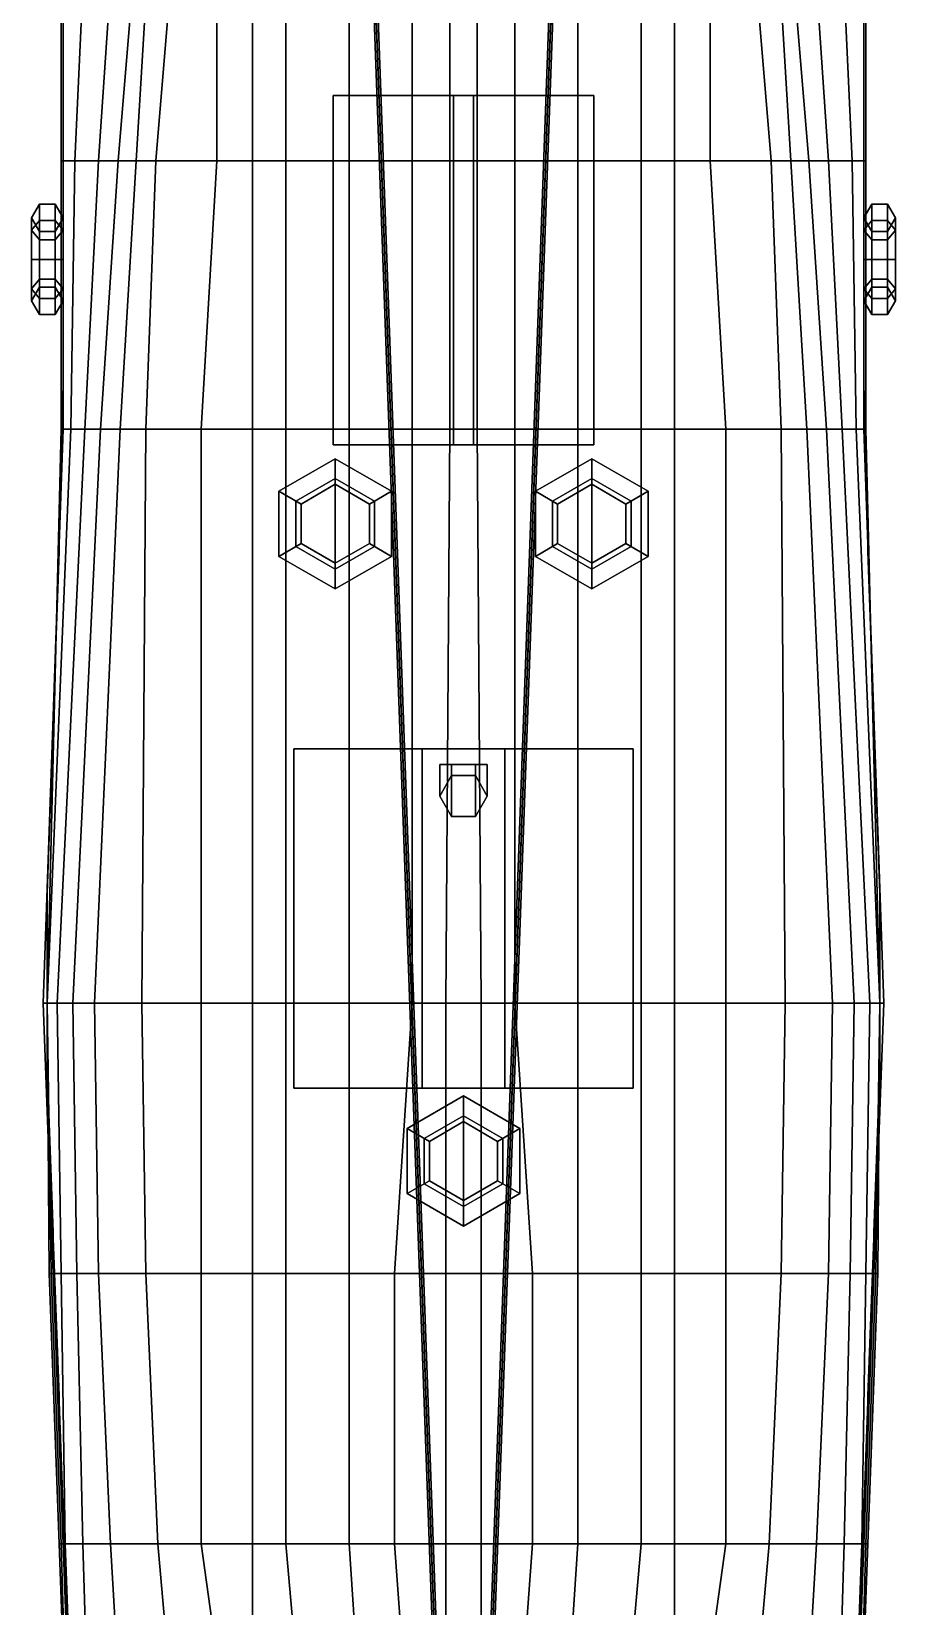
# Model space of a CAD drawing. Header units: millimetres. Extents: x -2.2 to 3, y -14 to 32.7.
# Drawn here: x -2.19 to 2.19, y -6.04 to 1.94 of the extents above; entities that cross this region are included whole.
import ezdxf

# ---------------------------------------------------------------- set-up
doc = ezdxf.new("R2010")
doc.units = ezdxf.units.MM
for name, color, linetype in [('railings', 6, 'Continuous'), ('ring', 1, 'Continuous'), ('superstructure', 3, 'Continuous')]:
    doc.layers.add(name, color=color, linetype=linetype)

msp = doc.modelspace()

# ---------------------------------------------------------------- linework, layer by layer
for points in [[(2.03, 5.35, 1.62), (-2.03, 5.35, 1.62), (-2.03, -0.07, 1.62), (2.03, -0.07, 1.62)], [(-2.03, 2.61, 1.62), (-2.04, 2.61, 0.88), (-2.04, 1.29, 1), (-2.03, 1.29, 1.62)], [(-2.04, 2.61, 0.88), (-1.91, 2.61, 0.59), (-1.97, 1.29, 0.59), (-2.04, 1.29, 1)], [(-1.91, 2.61, 0.59), (-1.76, 2.61, 0.18), (-1.85, 1.29, 0.18), (-1.97, 1.29, 0.59)], [(-1.76, 2.61, 0.18), (-1.64, 2.61, -0.08), (-1.75, 1.29, -0.08), (-1.85, 1.29, 0.18)], [(-1.64, 2.61, -0.08), (-1.58, 2.61, -0.19), (-1.66, 1.29, -0.23), (-1.75, 1.29, -0.08)], [(-1.58, 2.61, -0.19), (-1.45, 2.61, -0.34), (-1.56, 1.29, -0.34), (-1.66, 1.29, -0.23)], [(-1.45, 2.61, -0.34), (-1.25, 2.61, -0.48), (-1.25, 1.29, -0.52), (-1.56, 1.29, -0.34)], [(-1.25, 2.61, -0.48), (-0.9, 2.61, -0.62), (-0.9, 1.29, -0.65), (-1.25, 1.29, -0.52)], [(-0.9, 2.61, -0.62), (-0.58, 2.61, -0.72), (-0.58, 1.29, -0.74), (-0.9, 1.29, -0.65)], [(-0.58, 2.61, -0.72), (-0.26, 2.61, -0.81), (-0.26, 1.29, -0.81), (-0.58, 1.29, -0.74)], [(-0.26, 2.61, -0.81), (-0.07, 2.61, -0.87), (-0.07, 1.29, -0.87), (-0.26, 1.29, -0.81)], [(-0.07, 2.61, -0.87), (0.07, 2.61, -0.87), (0.07, 1.29, -0.87), (-0.07, 1.29, -0.87)], [(0.26, 1.29, -0.81), (0.07, 1.29, -0.87), (0.07, 2.61, -0.87), (0.26, 2.61, -0.81)], [(0.58, 1.29, -0.74), (0.26, 1.29, -0.81), (0.26, 2.61, -0.81), (0.58, 2.61, -0.72)], [(0.9, 1.29, -0.65), (0.58, 1.29, -0.74), (0.58, 2.61, -0.72), (0.9, 2.61, -0.62)], [(1.25, 1.29, -0.52), (0.9, 1.29, -0.65), (0.9, 2.61, -0.62), (1.25, 2.61, -0.48)], [(1.56, 1.29, -0.34), (1.25, 1.29, -0.52), (1.25, 2.61, -0.48), (1.45, 2.61, -0.34)], [(1.66, 1.29, -0.23), (1.56, 1.29, -0.34), (1.45, 2.61, -0.34), (1.58, 2.61, -0.19)], [(1.75, 1.29, -0.08), (1.66, 1.29, -0.23), (1.58, 2.61, -0.19), (1.64, 2.61, -0.08)], [(1.85, 1.29, 0.18), (1.75, 1.29, -0.08), (1.64, 2.61, -0.08), (1.76, 2.61, 0.18)], [(1.97, 1.29, 0.59), (1.85, 1.29, 0.18), (1.76, 2.61, 0.18), (1.91, 2.61, 0.59)], [(2.04, 1.29, 1), (1.97, 1.29, 0.59), (1.91, 2.61, 0.59), (2.04, 2.61, 0.88)], [(2.03, 1.29, 1.62), (2.04, 1.29, 1), (2.04, 2.61, 0.88), (2.03, 2.61, 1.62)], [(0, -10.23, 3.55), (-0.01, -10.24, 3.56), (-0.46, 2.2, 5.81), (-0.45, 2.21, 5.8)], [(-0.01, -10.24, 3.56), (0, -10.25, 3.57), (-0.45, 2.19, 5.82), (-0.46, 2.2, 5.81)], [(0.01, -10.24, 3.56), (0, -10.23, 3.55), (-0.45, 2.21, 5.8), (-0.44, 2.2, 5.81)], [(0, -10.25, 3.57), (0.01, -10.24, 3.56), (-0.44, 2.2, 5.81), (-0.45, 2.19, 5.82)], [(0, -10.23, 3.55), (-0.01, -10.24, 3.56), (0.44, 2.2, 5.81), (0.45, 2.21, 5.8)], [(-0.01, -10.24, 3.56), (0, -10.25, 3.57), (0.45, 2.19, 5.82), (0.44, 2.2, 5.81)], [(0.01, -10.24, 3.56), (0, -10.23, 3.55), (0.45, 2.21, 5.8), (0.46, 2.2, 5.81)], [(0, -10.25, 3.57), (0.01, -10.24, 3.56), (0.46, 2.2, 5.81), (0.45, 2.19, 5.82)], [(-2.03, 1.29, 1.62), (-2.04, 1.29, 1), (-2.04, -0.07, 1), (-2.03, -0.07, 1.62)], [(-2.04, 1.29, 1), (-1.97, 1.29, 0.59), (-1.99, -0.07, 0.59), (-2.04, -0.07, 1)], [(-1.97, 1.29, 0.59), (-1.85, 1.29, 0.18), (-1.92, -0.07, 0.18), (-1.99, -0.07, 0.59)], [(-1.85, 1.29, 0.18), (-1.75, 1.29, -0.08), (-1.84, -0.07, -0.08), (-1.92, -0.07, 0.18)], [(-1.75, 1.29, -0.08), (-1.66, 1.29, -0.23), (-1.74, -0.07, -0.23), (-1.84, -0.07, -0.08)], [(-1.66, 1.29, -0.23), (-1.56, 1.29, -0.34), (-1.61, -0.07, -0.36), (-1.74, -0.07, -0.23)], [(-1.56, 1.29, -0.34), (-1.25, 1.29, -0.52), (-1.33, -0.07, -0.52), (-1.61, -0.07, -0.36)], [(-1.25, 1.29, -0.52), (-0.9, 1.29, -0.65), (-0.9, -0.07, -0.65), (-1.33, -0.07, -0.52)], [(-0.9, 1.29, -0.65), (-0.58, 1.29, -0.74), (-0.58, -0.07, -0.74), (-0.9, -0.07, -0.65)], [(-0.58, 1.29, -0.74), (-0.26, 1.29, -0.81), (-0.26, -0.07, -0.81), (-0.58, -0.07, -0.74)], [(-0.26, 1.29, -0.81), (-0.07, 1.29, -0.87), (-0.07, -0.07, -0.87), (-0.26, -0.07, -0.81)], [(-0.07, 1.29, -0.87), (0.07, 1.29, -0.87), (0.07, -0.07, -0.87), (-0.07, -0.07, -0.87)], [(0.26, -0.07, -0.81), (0.07, -0.07, -0.87), (0.07, 1.29, -0.87), (0.26, 1.29, -0.81)], [(0.58, -0.07, -0.74), (0.26, -0.07, -0.81), (0.26, 1.29, -0.81), (0.58, 1.29, -0.74)], [(0.9, -0.07, -0.65), (0.58, -0.07, -0.74), (0.58, 1.29, -0.74), (0.9, 1.29, -0.65)], [(1.33, -0.07, -0.52), (0.9, -0.07, -0.65), (0.9, 1.29, -0.65), (1.25, 1.29, -0.52)], [(1.61, -0.07, -0.36), (1.33, -0.07, -0.52), (1.25, 1.29, -0.52), (1.56, 1.29, -0.34)], [(1.74, -0.07, -0.23), (1.61, -0.07, -0.36), (1.56, 1.29, -0.34), (1.66, 1.29, -0.23)], [(1.84, -0.07, -0.08), (1.74, -0.07, -0.23), (1.66, 1.29, -0.23), (1.75, 1.29, -0.08)], [(1.92, -0.07, 0.18), (1.84, -0.07, -0.08), (1.75, 1.29, -0.08), (1.85, 1.29, 0.18)], [(1.99, -0.07, 0.59), (1.92, -0.07, 0.18), (1.85, 1.29, 0.18), (1.97, 1.29, 0.59)], [(2.04, -0.07, 1), (1.99, -0.07, 0.59), (1.97, 1.29, 0.59), (2.04, 1.29, 1)], [(2.03, -0.07, 1.62), (2.04, -0.07, 1), (2.04, 1.29, 1), (2.03, 1.29, 1.62)], [(-2.03, -0.07, 1.62), (-2.04, -0.07, 1), (-2.11, -2.98, 1), (-2.13, -2.98, 1.62)], [(2.03, -0.07, 1.62), (-2.03, -0.07, 1.62), (-2.13, -2.98, 1.62), (2.13, -2.98, 1.62)], [(-1.99, -0.07, 0.59), (-1.92, -0.07, 0.18), (-2.06, -2.98, 0.18), (-2.11, -2.98, 0.59)], [(-2.04, -0.07, 1), (-1.99, -0.07, 0.59), (-2.11, -2.98, 0.59), (-2.11, -2.98, 1)], [(-1.92, -0.07, 0.18), (-1.84, -0.07, -0.08), (-1.98, -2.98, -0.08), (-2.06, -2.98, 0.18)], [(-1.84, -0.07, -0.08), (-1.74, -0.07, -0.23), (-1.87, -2.98, -0.23), (-1.98, -2.98, -0.08)], [(-1.74, -0.07, -0.23), (-1.61, -0.07, -0.36), (-1.63, -2.98, -0.41), (-1.87, -2.98, -0.23)], [(-1.61, -0.07, -0.36), (-1.33, -0.07, -0.52), (-1.33, -2.98, -0.52), (-1.63, -2.98, -0.41)], [(-1.33, -0.07, -0.52), (-0.9, -0.07, -0.65), (-0.9, -2.98, -0.62), (-1.33, -2.98, -0.52)], [(-0.9, -0.07, -0.65), (-0.58, -0.07, -0.74), (-0.58, -2.98, -0.69), (-0.9, -2.98, -0.62)], [(-0.58, -0.07, -0.74), (-0.26, -0.07, -0.81), (-0.26, -2.98, -0.77), (-0.58, -2.98, -0.69)], [(-0.26, -0.07, -0.81), (-0.07, -0.07, -0.87), (-0.09, -2.98, -0.87), (-0.26, -2.98, -0.77)], [(-0.07, -0.07, -0.87), (0.07, -0.07, -0.87), (0.09, -2.98, -0.87), (-0.09, -2.98, -0.87)], [(0.26, -2.98, -0.77), (0.09, -2.98, -0.87), (0.07, -0.07, -0.87), (0.26, -0.07, -0.81)], [(0.58, -2.98, -0.69), (0.26, -2.98, -0.77), (0.26, -0.07, -0.81), (0.58, -0.07, -0.74)], [(0.9, -2.98, -0.62), (0.58, -2.98, -0.69), (0.58, -0.07, -0.74), (0.9, -0.07, -0.65)], [(1.33, -2.98, -0.52), (0.9, -2.98, -0.62), (0.9, -0.07, -0.65), (1.33, -0.07, -0.52)], [(1.63, -2.98, -0.41), (1.33, -2.98, -0.52), (1.33, -0.07, -0.52), (1.61, -0.07, -0.36)], [(1.87, -2.98, -0.23), (1.63, -2.98, -0.41), (1.61, -0.07, -0.36), (1.74, -0.07, -0.23)], [(1.98, -2.98, -0.08), (1.87, -2.98, -0.23), (1.74, -0.07, -0.23), (1.84, -0.07, -0.08)], [(2.06, -2.98, 0.18), (1.98, -2.98, -0.08), (1.84, -0.07, -0.08), (1.92, -0.07, 0.18)], [(2.11, -2.98, 0.59), (2.06, -2.98, 0.18), (1.92, -0.07, 0.18), (1.99, -0.07, 0.59)], [(2.11, -2.98, 1), (2.11, -2.98, 0.59), (1.99, -0.07, 0.59), (2.04, -0.07, 1)], [(2.13, -2.98, 1.62), (2.11, -2.98, 1), (2.04, -0.07, 1), (2.03, -0.07, 1.62)], [(-2.13, -2.98, 1.62), (-2.11, -2.98, 1), (-2.1, -4.35, 1), (-2.08, -4.35, 1.6)], [(2.13, -2.98, 1.62), (-2.13, -2.98, 1.62), (-2.08, -4.35, 1.6), (2.08, -4.35, 1.6)], [(-2.11, -2.98, 0.59), (-2.06, -2.98, 0.18), (-2.04, -4.35, 0.18), (-2.09, -4.35, 0.59)], [(-2.11, -2.98, 1), (-2.11, -2.98, 0.59), (-2.09, -4.35, 0.59), (-2.1, -4.35, 1)], [(-2.06, -2.98, 0.18), (-1.98, -2.98, -0.08), (-1.96, -4.35, -0.08), (-2.04, -4.35, 0.18)], [(-1.98, -2.98, -0.08), (-1.87, -2.98, -0.23), (-1.85, -4.35, -0.23), (-1.96, -4.35, -0.08)], [(-1.87, -2.98, -0.23), (-1.63, -2.98, -0.41), (-1.61, -4.35, -0.41), (-1.85, -4.35, -0.23)], [(-1.63, -2.98, -0.41), (-1.33, -2.98, -0.52), (-1.33, -4.35, -0.5), (-1.61, -4.35, -0.41)], [(-1.33, -2.98, -0.52), (-0.9, -2.98, -0.62), (-0.9, -4.35, -0.58), (-1.33, -4.35, -0.5)], [(-0.9, -2.98, -0.62), (-0.58, -2.98, -0.69), (-0.58, -4.35, -0.65), (-0.9, -4.35, -0.58)], [(-0.58, -2.98, -0.69), (-0.26, -2.98, -0.77), (-0.35, -4.35, -0.7), (-0.58, -4.35, -0.65)], [(-0.26, -2.98, -0.77), (-0.09, -2.98, -0.87), (-0.09, -4.35, -0.8), (-0.35, -4.35, -0.7)], [(-0.09, -2.98, -0.87), (0.09, -2.98, -0.87), (0.09, -4.35, -0.8), (-0.09, -4.35, -0.8)], [(0.35, -4.35, -0.7), (0.09, -4.35, -0.8), (0.09, -2.98, -0.87), (0.26, -2.98, -0.77)], [(0.58, -4.35, -0.65), (0.35, -4.35, -0.7), (0.26, -2.98, -0.77), (0.58, -2.98, -0.69)], [(0.9, -4.35, -0.58), (0.58, -4.35, -0.65), (0.58, -2.98, -0.69), (0.9, -2.98, -0.62)], [(1.33, -4.35, -0.5), (0.9, -4.35, -0.58), (0.9, -2.98, -0.62), (1.33, -2.98, -0.52)], [(1.61, -4.35, -0.41), (1.33, -4.35, -0.5), (1.33, -2.98, -0.52), (1.63, -2.98, -0.41)], [(1.85, -4.35, -0.23), (1.61, -4.35, -0.41), (1.63, -2.98, -0.41), (1.87, -2.98, -0.23)], [(1.96, -4.35, -0.08), (1.85, -4.35, -0.23), (1.87, -2.98, -0.23), (1.98, -2.98, -0.08)], [(2.04, -4.35, 0.18), (1.96, -4.35, -0.08), (1.98, -2.98, -0.08), (2.06, -2.98, 0.18)], [(2.09, -4.35, 0.59), (2.04, -4.35, 0.18), (2.06, -2.98, 0.18), (2.11, -2.98, 0.59)], [(2.08, -4.35, 1.6), (2.1, -4.35, 1), (2.11, -2.98, 1), (2.13, -2.98, 1.62)], [(2.1, -4.35, 1), (2.09, -4.35, 0.59), (2.11, -2.98, 0.59), (2.11, -2.98, 1)], [(-2.1, -4.35, 1), (-2.09, -4.35, 0.59), (-2.04, -5.72, 0.59), (-2.05, -5.72, 1)], [(-2.08, -4.35, 1.6), (-2.1, -4.35, 1), (-2.05, -5.72, 1), (-2.03, -5.72, 1.59)], [(-2.09, -4.35, 0.59), (-2.04, -4.35, 0.18), (-2.02, -5.72, 0.18), (-2.04, -5.72, 0.59)], [(2.08, -4.35, 1.6), (-2.08, -4.35, 1.6), (-2.03, -5.72, 1.59), (2.03, -5.72, 1.59)], [(-2.04, -4.35, 0.18), (-1.96, -4.35, -0.08), (-1.93, -5.72, -0.08), (-2.02, -5.72, 0.18)], [(-1.96, -4.35, -0.08), (-1.85, -4.35, -0.23), (-1.79, -5.72, -0.23), (-1.93, -5.72, -0.08)], [(-1.85, -4.35, -0.23), (-1.61, -4.35, -0.41), (-1.55, -5.72, -0.38), (-1.79, -5.72, -0.23)], [(-1.61, -4.35, -0.41), (-1.33, -4.35, -0.5), (-1.33, -5.72, -0.45), (-1.55, -5.72, -0.38)], [(-1.33, -4.35, -0.5), (-0.9, -4.35, -0.58), (-0.9, -5.72, -0.53), (-1.33, -5.72, -0.45)], [(-0.9, -4.35, -0.58), (-0.58, -4.35, -0.65), (-0.58, -5.72, -0.58), (-0.9, -5.72, -0.53)], [(-0.58, -4.35, -0.65), (-0.35, -4.35, -0.7), (-0.35, -5.72, -0.64), (-0.58, -5.72, -0.58)], [(-0.35, -4.35, -0.7), (-0.09, -4.35, -0.8), (-0.09, -5.72, -0.74), (-0.35, -5.72, -0.64)], [(-0.09, -4.35, -0.8), (0.09, -4.35, -0.8), (0.09, -5.72, -0.74), (-0.09, -5.72, -0.74)], [(0.35, -5.72, -0.64), (0.09, -5.72, -0.74), (0.09, -4.35, -0.8), (0.35, -4.35, -0.7)], [(0.58, -5.72, -0.58), (0.35, -5.72, -0.64), (0.35, -4.35, -0.7), (0.58, -4.35, -0.65)], [(0.9, -5.72, -0.53), (0.58, -5.72, -0.58), (0.58, -4.35, -0.65), (0.9, -4.35, -0.58)], [(1.33, -5.72, -0.45), (0.9, -5.72, -0.53), (0.9, -4.35, -0.58), (1.33, -4.35, -0.5)], [(1.55, -5.72, -0.38), (1.33, -5.72, -0.45), (1.33, -4.35, -0.5), (1.61, -4.35, -0.41)], [(1.79, -5.72, -0.23), (1.55, -5.72, -0.38), (1.61, -4.35, -0.41), (1.85, -4.35, -0.23)], [(1.93, -5.72, -0.08), (1.79, -5.72, -0.23), (1.85, -4.35, -0.23), (1.96, -4.35, -0.08)], [(2.02, -5.72, 0.18), (1.93, -5.72, -0.08), (1.96, -4.35, -0.08), (2.04, -4.35, 0.18)], [(2.04, -5.72, 0.59), (2.02, -5.72, 0.18), (2.04, -4.35, 0.18), (2.09, -4.35, 0.59)], [(2.03, -5.72, 1.59), (2.05, -5.72, 1), (2.1, -4.35, 1), (2.08, -4.35, 1.6)], [(2.05, -5.72, 1), (2.04, -5.72, 0.59), (2.09, -4.35, 0.59), (2.1, -4.35, 1)], [(-2.03, -5.72, 1.59), (-2.05, -5.72, 1), (-2, -7.08, 1), (-1.98, -7.08, 1.59)], [(-2.05, -5.72, 1), (-2.04, -5.72, 0.59), (-2, -7.08, 0.59), (-2, -7.08, 1)], [(-2.04, -5.72, 0.59), (-2.02, -5.72, 0.18), (-1.97, -7.08, 0.18), (-2, -7.08, 0.59)], [(2.03, -5.72, 1.59), (-2.03, -5.72, 1.59), (-1.98, -7.08, 1.59), (1.98, -7.08, 1.59)], [(-2.02, -5.72, 0.18), (-1.93, -5.72, -0.08), (-1.89, -7.08, -0.03), (-1.97, -7.08, 0.18)], [(-1.93, -5.72, -0.08), (-1.79, -5.72, -0.23), (-1.71, -7.08, -0.23), (-1.89, -7.08, -0.03)], [(-1.79, -5.72, -0.23), (-1.55, -5.72, -0.38), (-1.43, -7.08, -0.36), (-1.71, -7.08, -0.23)], [(-1.55, -5.72, -0.38), (-1.33, -5.72, -0.45), (-1.14, -7.08, -0.43), (-1.43, -7.08, -0.36)], [(-1.33, -5.72, -0.45), (-0.9, -5.72, -0.53), (-0.78, -7.08, -0.48), (-1.14, -7.08, -0.43)], [(-0.9, -5.72, -0.53), (-0.58, -5.72, -0.58), (-0.49, -7.08, -0.55), (-0.78, -7.08, -0.48)], [(-0.58, -5.72, -0.58), (-0.35, -5.72, -0.64), (-0.25, -7.08, -0.61), (-0.49, -7.08, -0.55)], [(-0.35, -5.72, -0.64), (-0.09, -5.72, -0.74), (-0.09, -7.08, -0.66), (-0.25, -7.08, -0.61)], [(-0.09, -5.72, -0.74), (0.09, -5.72, -0.74), (0.09, -7.08, -0.66), (-0.09, -7.08, -0.66)], [(0.25, -7.08, -0.61), (0.09, -7.08, -0.66), (0.09, -5.72, -0.74), (0.35, -5.72, -0.64)], [(0.49, -7.08, -0.55), (0.25, -7.08, -0.61), (0.35, -5.72, -0.64), (0.58, -5.72, -0.58)], [(0.78, -7.08, -0.48), (0.49, -7.08, -0.55), (0.58, -5.72, -0.58), (0.9, -5.72, -0.53)], [(1.14, -7.08, -0.43), (0.78, -7.08, -0.48), (0.9, -5.72, -0.53), (1.33, -5.72, -0.45)], [(1.43, -7.08, -0.36), (1.14, -7.08, -0.43), (1.33, -5.72, -0.45), (1.55, -5.72, -0.38)], [(1.71, -7.08, -0.23), (1.43, -7.08, -0.36), (1.55, -5.72, -0.38), (1.79, -5.72, -0.23)], [(1.89, -7.08, -0.03), (1.71, -7.08, -0.23), (1.79, -5.72, -0.23), (1.93, -5.72, -0.08)], [(1.97, -7.08, 0.18), (1.89, -7.08, -0.03), (1.93, -5.72, -0.08), (2.02, -5.72, 0.18)], [(2, -7.08, 0.59), (1.97, -7.08, 0.18), (2.02, -5.72, 0.18), (2.04, -5.72, 0.59)], [(1.98, -7.08, 1.59), (2, -7.08, 1), (2.05, -5.72, 1), (2.03, -5.72, 1.59)], [(2, -7.08, 1), (2, -7.08, 0.59), (2.04, -5.72, 0.59), (2.05, -5.72, 1)]]:
    msp.add_3dface(points)
at = {"layer": 'railings'}
for points in [[(-2.03, 1.91, 2.41), (-2.03, 1.88, 2.41), (-2.03, 1.88, 1.62), (-2.03, 1.91, 1.62)], [(-2.03, 1.91, 1.62), (-2.03, 1.88, 1.62), (-2.03, 1.88, 2.41), (-2.03, 1.91, 2.41)], [(-2.03, 1.04, 2.41), (-2.03, 1.04, 2.38), (-2.03, 1.88, 2.38), (-2.03, 1.88, 2.41)], [(-2.03, 1.88, 2.41), (-2.03, 1.88, 2.38), (-2.03, 1.04, 2.38), (-2.03, 1.04, 2.41)], [(2.03, 1.91, 2.41), (2.03, 1.88, 2.41), (2.03, 1.88, 1.62), (2.03, 1.91, 1.62)], [(2.03, 1.91, 1.62), (2.03, 1.88, 1.62), (2.03, 1.88, 2.41), (2.03, 1.91, 2.41)], [(2.03, 1.04, 2.41), (2.03, 1.04, 2.38), (2.03, 1.88, 2.38), (2.03, 1.88, 2.41)], [(2.03, 1.88, 2.41), (2.03, 1.88, 2.38), (2.03, 1.04, 2.38), (2.03, 1.04, 2.41)], [(-2.03, 1.04, 1.62), (-2.03, 1.01, 1.62), (-2.03, 1.01, 2.41), (-2.03, 1.04, 2.41)], [(-2.03, 1.04, 2.41), (-2.03, 1.01, 2.41), (-2.03, 1.01, 1.62), (-2.03, 1.04, 1.62)], [(2.03, 1.04, 1.62), (2.03, 1.01, 1.62), (2.03, 1.01, 2.41), (2.03, 1.04, 2.41)], [(2.03, 1.04, 2.41), (2.03, 1.01, 2.41), (2.03, 1.01, 1.62), (2.03, 1.04, 1.62)], [(-2.03, 1.01, 2.41), (-2.03, 1.01, 2.38), (-2.03, 0.19, 2.36), (-2.03, 0.19, 2.39)], [(-2.03, 0.19, 2.39), (-2.03, 0.19, 2.36), (-2.03, 1.01, 2.38), (-2.03, 1.01, 2.41)], [(2.03, 1.01, 2.41), (2.03, 1.01, 2.38), (2.03, 0.19, 2.36), (2.03, 0.19, 2.39)], [(2.03, 0.19, 2.39), (2.03, 0.19, 2.36), (2.03, 1.01, 2.38), (2.03, 1.01, 2.41)], [(-2.05, -0.66, 2.37), (-2.05, -0.66, 2.34), (-2.03, 0.16, 2.36), (-2.03, 0.16, 2.39)], [(-2.03, 0.16, 2.39), (-2.03, 0.16, 2.36), (-2.05, -0.66, 2.34), (-2.05, -0.66, 2.37)], [(-2.03, 0.19, 2.39), (-2.03, 0.16, 2.39), (-2.03, 0.16, 1.62), (-2.03, 0.19, 1.62)], [(-2.03, 0.19, 1.62), (-2.03, 0.16, 1.62), (-2.03, 0.16, 2.39), (-2.03, 0.19, 2.39)], [(2.03, 0.19, 2.39), (2.03, 0.16, 2.39), (2.03, 0.16, 1.62), (2.03, 0.19, 1.62)], [(2.03, 0.19, 1.62), (2.03, 0.16, 1.62), (2.03, 0.16, 2.39), (2.03, 0.19, 2.39)], [(2.05, -0.66, 2.37), (2.05, -0.66, 2.34), (2.03, 0.16, 2.36), (2.03, 0.16, 2.39)], [(2.03, 0.16, 2.39), (2.03, 0.16, 2.36), (2.05, -0.66, 2.34), (2.05, -0.66, 2.37)], [(-2.05, -0.69, 2.37), (-2.05, -0.69, 2.34), (-2.08, -1.54, 2.34), (-2.08, -1.54, 2.37)], [(-2.08, -1.54, 2.37), (-2.08, -1.54, 2.34), (-2.05, -0.69, 2.34), (-2.05, -0.69, 2.37)], [(-2.05, -0.66, 1.62), (-2.05, -0.69, 1.62), (-2.05, -0.69, 2.37), (-2.05, -0.66, 2.37)], [(-2.05, -0.66, 2.37), (-2.05, -0.69, 2.37), (-2.05, -0.69, 1.62), (-2.05, -0.66, 1.62)], [(2.05, -0.66, 1.62), (2.05, -0.69, 1.62), (2.05, -0.69, 2.37), (2.05, -0.66, 2.37)], [(2.05, -0.66, 2.37), (2.05, -0.69, 2.37), (2.05, -0.69, 1.62), (2.05, -0.66, 1.62)], [(2.05, -0.69, 2.37), (2.05, -0.69, 2.34), (2.08, -1.54, 2.34), (2.08, -1.54, 2.37)], [(2.08, -1.54, 2.37), (2.08, -1.54, 2.34), (2.05, -0.69, 2.34), (2.05, -0.69, 2.37)], [(-2.11, -2.42, 2.36), (-2.11, -2.42, 2.33), (-2.08, -1.57, 2.34), (-2.08, -1.57, 2.37)], [(-2.08, -1.57, 2.37), (-2.08, -1.57, 2.34), (-2.11, -2.42, 2.33), (-2.11, -2.42, 2.36)], [(-2.08, -1.54, 2.37), (-2.08, -1.57, 2.37), (-2.08, -1.57, 1.62), (-2.08, -1.54, 1.62)], [(-2.08, -1.54, 1.62), (-2.08, -1.57, 1.62), (-2.08, -1.57, 2.37), (-2.08, -1.54, 2.37)], [(2.08, -1.54, 2.37), (2.08, -1.57, 2.37), (2.08, -1.57, 1.62), (2.08, -1.54, 1.62)], [(2.08, -1.54, 1.62), (2.08, -1.57, 1.62), (2.08, -1.57, 2.37), (2.08, -1.54, 2.37)], [(2.11, -2.42, 2.36), (2.11, -2.42, 2.33), (2.08, -1.57, 2.34), (2.08, -1.57, 2.37)], [(2.08, -1.57, 2.37), (2.08, -1.57, 2.34), (2.11, -2.42, 2.33), (2.11, -2.42, 2.36)], [(-2.11, -2.42, 1.62), (-2.11, -2.45, 1.62), (-2.11, -2.45, 2.36), (-2.11, -2.42, 2.36)], [(-2.11, -2.42, 2.36), (-2.11, -2.45, 2.36), (-2.11, -2.45, 1.62), (-2.11, -2.42, 1.62)], [(-2.11, -2.45, 2.36), (-2.11, -2.45, 2.33), (-2.11, -3.28, 2.33), (-2.11, -3.28, 2.36)], [(-2.11, -3.28, 2.36), (-2.11, -3.28, 2.33), (-2.11, -2.45, 2.33), (-2.11, -2.45, 2.36)], [(2.11, -2.42, 1.62), (2.11, -2.45, 1.62), (2.11, -2.45, 2.36), (2.11, -2.42, 2.36)], [(2.11, -2.42, 2.36), (2.11, -2.45, 2.36), (2.11, -2.45, 1.62), (2.11, -2.42, 1.62)], [(2.11, -2.45, 2.36), (2.11, -2.45, 2.33), (2.11, -3.28, 2.33), (2.11, -3.28, 2.36)], [(2.11, -3.28, 2.36), (2.11, -3.28, 2.33), (2.11, -2.45, 2.33), (2.11, -2.45, 2.36)], [(-2.11, -3.28, 2.36), (-2.11, -3.31, 2.36), (-2.11, -3.31, 1.61), (-2.11, -3.28, 1.61)], [(-2.11, -3.28, 1.61), (-2.11, -3.31, 1.61), (-2.11, -3.31, 2.36), (-2.11, -3.28, 2.36)], [(-2.08, -4.14, 2.34), (-2.08, -4.14, 2.31), (-2.11, -3.31, 2.33), (-2.11, -3.31, 2.36)], [(-2.11, -3.31, 2.36), (-2.11, -3.31, 2.33), (-2.08, -4.14, 2.31), (-2.08, -4.14, 2.34)], [(2.08, -4.14, 2.34), (2.08, -4.14, 2.31), (2.11, -3.31, 2.33), (2.11, -3.31, 2.36)], [(2.11, -3.31, 2.36), (2.11, -3.31, 2.33), (2.08, -4.14, 2.31), (2.08, -4.14, 2.34)], [(2.11, -3.28, 2.36), (2.11, -3.31, 2.36), (2.11, -3.31, 1.61), (2.11, -3.28, 1.61)], [(2.11, -3.28, 1.61), (2.11, -3.31, 1.61), (2.11, -3.31, 2.36), (2.11, -3.28, 2.36)], [(-2.08, -4.14, 1.6), (-2.08, -4.17, 1.6), (-2.08, -4.17, 2.34), (-2.08, -4.14, 2.34)], [(-2.08, -4.14, 2.34), (-2.08, -4.17, 2.34), (-2.08, -4.17, 1.6), (-2.08, -4.14, 1.6)], [(2.08, -4.14, 1.6), (2.08, -4.17, 1.6), (2.08, -4.17, 2.34), (2.08, -4.14, 2.34)], [(2.08, -4.14, 2.34), (2.08, -4.17, 2.34), (2.08, -4.17, 1.6), (2.08, -4.14, 1.6)], [(-2.08, -4.17, 2.34), (-2.08, -4.17, 2.31), (-2.05, -4.97, 2.31), (-2.05, -4.97, 2.34)], [(-2.05, -4.97, 2.34), (-2.05, -4.97, 2.31), (-2.08, -4.17, 2.31), (-2.08, -4.17, 2.34)], [(2.08, -4.17, 2.34), (2.08, -4.17, 2.31), (2.05, -4.97, 2.31), (2.05, -4.97, 2.34)], [(2.05, -4.97, 2.34), (2.05, -4.97, 2.31), (2.08, -4.17, 2.31), (2.08, -4.17, 2.34)], [(-2.05, -4.97, 2.34), (-2.05, -5, 2.34), (-2.05, -5, 1.59), (-2.05, -4.97, 1.59)], [(-2.05, -4.97, 1.59), (-2.05, -5, 1.59), (-2.05, -5, 2.34), (-2.05, -4.97, 2.34)], [(-2.02, -5.84, 2.34), (-2.02, -5.84, 2.31), (-2.05, -5, 2.31), (-2.05, -5, 2.34)], [(-2.05, -5, 2.34), (-2.05, -5, 2.31), (-2.02, -5.84, 2.31), (-2.02, -5.84, 2.34)], [(2.02, -5.84, 2.34), (2.02, -5.84, 2.31), (2.05, -5, 2.31), (2.05, -5, 2.34)], [(2.05, -5, 2.34), (2.05, -5, 2.31), (2.02, -5.84, 2.31), (2.02, -5.84, 2.34)], [(2.05, -4.97, 2.34), (2.05, -5, 2.34), (2.05, -5, 1.59), (2.05, -4.97, 1.59)], [(2.05, -4.97, 1.59), (2.05, -5, 1.59), (2.05, -5, 2.34), (2.05, -4.97, 2.34)], [(-2.02, -5.84, 1.59), (-2.02, -5.87, 1.59), (-2.02, -5.87, 2.34), (-2.02, -5.84, 2.34)], [(-2.02, -5.84, 2.34), (-2.02, -5.87, 2.34), (-2.02, -5.87, 1.59), (-2.02, -5.84, 1.59)], [(-2.02, -5.87, 2.34), (-2.02, -5.87, 2.31), (-1.98, -6.71, 2.29), (-1.98, -6.71, 2.32)], [(-1.98, -6.71, 2.32), (-1.98, -6.71, 2.29), (-2.02, -5.87, 2.31), (-2.02, -5.87, 2.34)], [(2.02, -5.87, 2.34), (2.02, -5.87, 2.31), (1.98, -6.71, 2.29), (1.98, -6.71, 2.32)], [(1.98, -6.71, 2.32), (1.98, -6.71, 2.29), (2.02, -5.87, 2.31), (2.02, -5.87, 2.34)], [(2.02, -5.84, 1.59), (2.02, -5.87, 1.59), (2.02, -5.87, 2.34), (2.02, -5.84, 2.34)], [(2.02, -5.84, 2.34), (2.02, -5.87, 2.34), (2.02, -5.87, 1.59), (2.02, -5.84, 1.59)]]:
    msp.add_3dface(points, dxfattribs=at)
at = {"layer": 'ring'}
for points in [[(-2.15, 0.9875, 1.8725), (-2.19, 0.9385, 1.9215), (-2.19, 1, 2.07), (-2.15, 1.0693, 2.07)], [(-2.15, 1.0693, 2.07), (-2.19, 1, 2.07), (-2.19, 0.9385, 2.2185), (-2.15, 0.9875, 2.2675)], [(-2.07, 0.9875, 1.8725), (-2.15, 0.9875, 1.8725), (-2.15, 1.0693, 2.07), (-2.07, 1.0693, 2.07)], [(-2.07, 1.0693, 2.07), (-2.15, 1.0693, 2.07), (-2.15, 0.9875, 2.2675), (-2.07, 0.9875, 2.2675)], [(-2.03, 0.9385, 1.9215), (-2.07, 0.9875, 1.8725), (-2.07, 1.0693, 2.07), (-2.03, 1, 2.07)], [(-2.03, 1, 2.07), (-2.07, 1.0693, 2.07), (-2.07, 0.9875, 2.2675), (-2.03, 0.9385, 2.2185)], [(2.07, 0.9875, 1.8725), (2.03, 0.9385, 1.9215), (2.03, 1, 2.07), (2.07, 1.0693, 2.07)], [(2.07, 1.0693, 2.07), (2.03, 1, 2.07), (2.03, 0.9385, 2.2185), (2.07, 0.9875, 2.2675)], [(2.15, 0.9875, 1.8725), (2.07, 0.9875, 1.8725), (2.07, 1.0693, 2.07), (2.15, 1.0693, 2.07)], [(2.15, 1.0693, 2.07), (2.07, 1.0693, 2.07), (2.07, 0.9875, 2.2675), (2.15, 0.9875, 2.2675)], [(2.19, 0.9385, 1.9215), (2.15, 0.9875, 1.8725), (2.15, 1.0693, 2.07), (2.19, 1, 2.07)], [(2.19, 1, 2.07), (2.15, 1.0693, 2.07), (2.15, 0.9875, 2.2675), (2.19, 0.9385, 2.2185)], [(-2.19, 0.9385, 1.9215), (-2.15, 0.8895, 1.9705), (-2.15, 0.9307, 2.07), (-2.19, 1, 2.07)], [(-2.19, 1, 2.07), (-2.15, 0.9307, 2.07), (-2.15, 0.8895, 2.1695), (-2.19, 0.9385, 2.2185)], [(-2.15, 0.79, 1.7907), (-2.19, 0.79, 1.86), (-2.19, 0.9385, 1.9215), (-2.15, 0.9875, 1.8725)], [(-2.15, 0.9875, 2.2675), (-2.19, 0.9385, 2.2185), (-2.19, 0.79, 2.28), (-2.15, 0.79, 2.3493)], [(-2.07, 0.79, 1.7907), (-2.15, 0.79, 1.7907), (-2.15, 0.9875, 1.8725), (-2.07, 0.9875, 1.8725)], [(-2.07, 0.9875, 2.2675), (-2.15, 0.9875, 2.2675), (-2.15, 0.79, 2.3493), (-2.07, 0.79, 2.3493)], [(-2.07, 0.8895, 1.9705), (-2.03, 0.9385, 1.9215), (-2.03, 1, 2.07), (-2.07, 0.9307, 2.07)], [(-2.07, 0.9307, 2.07), (-2.03, 1, 2.07), (-2.03, 0.9385, 2.2185), (-2.07, 0.8895, 2.1695)], [(-2.03, 0.79, 1.86), (-2.07, 0.79, 1.7907), (-2.07, 0.9875, 1.8725), (-2.03, 0.9385, 1.9215)], [(-2.03, 0.9385, 2.2185), (-2.07, 0.9875, 2.2675), (-2.07, 0.79, 2.3493), (-2.03, 0.79, 2.28)], [(2.03, 0.9385, 1.9215), (2.07, 0.8895, 1.9705), (2.07, 0.9307, 2.07), (2.03, 1, 2.07)], [(2.03, 1, 2.07), (2.07, 0.9307, 2.07), (2.07, 0.8895, 2.1695), (2.03, 0.9385, 2.2185)], [(2.07, 0.79, 1.7907), (2.03, 0.79, 1.86), (2.03, 0.9385, 1.9215), (2.07, 0.9875, 1.8725)], [(2.07, 0.9875, 2.2675), (2.03, 0.9385, 2.2185), (2.03, 0.79, 2.28), (2.07, 0.79, 2.3493)], [(2.15, 0.79, 1.7907), (2.07, 0.79, 1.7907), (2.07, 0.9875, 1.8725), (2.15, 0.9875, 1.8725)], [(2.15, 0.9875, 2.2675), (2.07, 0.9875, 2.2675), (2.07, 0.79, 2.3493), (2.15, 0.79, 2.3493)], [(2.15, 0.8895, 1.9705), (2.19, 0.9385, 1.9215), (2.19, 1, 2.07), (2.15, 0.9307, 2.07)], [(2.15, 0.9307, 2.07), (2.19, 1, 2.07), (2.19, 0.9385, 2.2185), (2.15, 0.8895, 2.1695)], [(2.19, 0.79, 1.86), (2.15, 0.79, 1.7907), (2.15, 0.9875, 1.8725), (2.19, 0.9385, 1.9215)], [(2.19, 0.9385, 2.2185), (2.15, 0.9875, 2.2675), (2.15, 0.79, 2.3493), (2.19, 0.79, 2.28)], [(-2.19, 0.79, 1.86), (-2.15, 0.79, 1.9293), (-2.15, 0.8895, 1.9705), (-2.19, 0.9385, 1.9215)], [(-2.19, 0.9385, 2.2185), (-2.15, 0.8895, 2.1695), (-2.15, 0.79, 2.2107), (-2.19, 0.79, 2.28)], [(-2.15, 0.8895, 1.9705), (-2.07, 0.8895, 1.9705), (-2.07, 0.9307, 2.07), (-2.15, 0.9307, 2.07)], [(-2.15, 0.9307, 2.07), (-2.07, 0.9307, 2.07), (-2.07, 0.8895, 2.1695), (-2.15, 0.8895, 2.1695)], [(-2.15, 0.79, 1.9293), (-2.07, 0.79, 1.9293), (-2.07, 0.8895, 1.9705), (-2.15, 0.8895, 1.9705)], [(-2.15, 0.8895, 2.1695), (-2.07, 0.8895, 2.1695), (-2.07, 0.79, 2.2107), (-2.15, 0.79, 2.2107)], [(-2.07, 0.79, 1.9293), (-2.03, 0.79, 1.86), (-2.03, 0.9385, 1.9215), (-2.07, 0.8895, 1.9705)], [(-2.07, 0.8895, 2.1695), (-2.03, 0.9385, 2.2185), (-2.03, 0.79, 2.28), (-2.07, 0.79, 2.2107)], [(2.03, 0.79, 1.86), (2.07, 0.79, 1.9293), (2.07, 0.8895, 1.9705), (2.03, 0.9385, 1.9215)], [(2.03, 0.9385, 2.2185), (2.07, 0.8895, 2.1695), (2.07, 0.79, 2.2107), (2.03, 0.79, 2.28)], [(2.07, 0.8895, 1.9705), (2.15, 0.8895, 1.9705), (2.15, 0.9307, 2.07), (2.07, 0.9307, 2.07)], [(2.07, 0.9307, 2.07), (2.15, 0.9307, 2.07), (2.15, 0.8895, 2.1695), (2.07, 0.8895, 2.1695)], [(2.07, 0.79, 1.9293), (2.15, 0.79, 1.9293), (2.15, 0.8895, 1.9705), (2.07, 0.8895, 1.9705)], [(2.07, 0.8895, 2.1695), (2.15, 0.8895, 2.1695), (2.15, 0.79, 2.2107), (2.07, 0.79, 2.2107)], [(2.15, 0.79, 1.9293), (2.19, 0.79, 1.86), (2.19, 0.9385, 1.9215), (2.15, 0.8895, 1.9705)], [(2.15, 0.8895, 2.1695), (2.19, 0.9385, 2.2185), (2.19, 0.79, 2.28), (2.15, 0.79, 2.2107)], [(-2.19, 0.6415, 1.9215), (-2.15, 0.6905, 1.9705), (-2.15, 0.79, 1.9293), (-2.19, 0.79, 1.86)], [(-2.15, 0.5925, 1.8725), (-2.19, 0.6415, 1.9215), (-2.19, 0.79, 1.86), (-2.15, 0.79, 1.7907)], [(-2.19, 0.79, 2.28), (-2.15, 0.79, 2.2107), (-2.15, 0.6905, 2.1695), (-2.19, 0.6415, 2.2185)], [(-2.15, 0.79, 2.3493), (-2.19, 0.79, 2.28), (-2.19, 0.6415, 2.2185), (-2.15, 0.5925, 2.2675)], [(-2.15, 0.6905, 1.9705), (-2.07, 0.6905, 1.9705), (-2.07, 0.79, 1.9293), (-2.15, 0.79, 1.9293)], [(-2.07, 0.5925, 1.8725), (-2.15, 0.5925, 1.8725), (-2.15, 0.79, 1.7907), (-2.07, 0.79, 1.7907)], [(-2.15, 0.79, 2.2107), (-2.07, 0.79, 2.2107), (-2.07, 0.6905, 2.1695), (-2.15, 0.6905, 2.1695)], [(-2.07, 0.79, 2.3493), (-2.15, 0.79, 2.3493), (-2.15, 0.5925, 2.2675), (-2.07, 0.5925, 2.2675)], [(-2.07, 0.6905, 1.9705), (-2.03, 0.6415, 1.9215), (-2.03, 0.79, 1.86), (-2.07, 0.79, 1.9293)], [(-2.03, 0.6415, 1.9215), (-2.07, 0.5925, 1.8725), (-2.07, 0.79, 1.7907), (-2.03, 0.79, 1.86)], [(-2.07, 0.79, 2.2107), (-2.03, 0.79, 2.28), (-2.03, 0.6415, 2.2185), (-2.07, 0.6905, 2.1695)], [(-2.03, 0.79, 2.28), (-2.07, 0.79, 2.3493), (-2.07, 0.5925, 2.2675), (-2.03, 0.6415, 2.2185)], [(2.03, 0.6415, 1.9215), (2.07, 0.6905, 1.9705), (2.07, 0.79, 1.9293), (2.03, 0.79, 1.86)], [(2.07, 0.5925, 1.8725), (2.03, 0.6415, 1.9215), (2.03, 0.79, 1.86), (2.07, 0.79, 1.7907)], [(2.03, 0.79, 2.28), (2.07, 0.79, 2.2107), (2.07, 0.6905, 2.1695), (2.03, 0.6415, 2.2185)], [(2.07, 0.79, 2.3493), (2.03, 0.79, 2.28), (2.03, 0.6415, 2.2185), (2.07, 0.5925, 2.2675)], [(2.07, 0.6905, 1.9705), (2.15, 0.6905, 1.9705), (2.15, 0.79, 1.9293), (2.07, 0.79, 1.9293)], [(2.15, 0.5925, 1.8725), (2.07, 0.5925, 1.8725), (2.07, 0.79, 1.7907), (2.15, 0.79, 1.7907)], [(2.07, 0.79, 2.2107), (2.15, 0.79, 2.2107), (2.15, 0.6905, 2.1695), (2.07, 0.6905, 2.1695)], [(2.15, 0.79, 2.3493), (2.07, 0.79, 2.3493), (2.07, 0.5925, 2.2675), (2.15, 0.5925, 2.2675)], [(2.15, 0.6905, 1.9705), (2.19, 0.6415, 1.9215), (2.19, 0.79, 1.86), (2.15, 0.79, 1.9293)], [(2.19, 0.6415, 1.9215), (2.15, 0.5925, 1.8725), (2.15, 0.79, 1.7907), (2.19, 0.79, 1.86)], [(2.15, 0.79, 2.2107), (2.19, 0.79, 2.28), (2.19, 0.6415, 2.2185), (2.15, 0.6905, 2.1695)], [(2.19, 0.79, 2.28), (2.15, 0.79, 2.3493), (2.15, 0.5925, 2.2675), (2.19, 0.6415, 2.2185)], [(-2.19, 0.58, 2.07), (-2.15, 0.6493, 2.07), (-2.15, 0.6905, 1.9705), (-2.19, 0.6415, 1.9215)], [(-2.19, 0.6415, 2.2185), (-2.15, 0.6905, 2.1695), (-2.15, 0.6493, 2.07), (-2.19, 0.58, 2.07)], [(-2.15, 0.5107, 2.07), (-2.19, 0.58, 2.07), (-2.19, 0.6415, 1.9215), (-2.15, 0.5925, 1.8725)], [(-2.15, 0.5925, 2.2675), (-2.19, 0.6415, 2.2185), (-2.19, 0.58, 2.07), (-2.15, 0.5107, 2.07)], [(-2.15, 0.6493, 2.07), (-2.07, 0.6493, 2.07), (-2.07, 0.6905, 1.9705), (-2.15, 0.6905, 1.9705)], [(-2.15, 0.6905, 2.1695), (-2.07, 0.6905, 2.1695), (-2.07, 0.6493, 2.07), (-2.15, 0.6493, 2.07)], [(-2.07, 0.6493, 2.07), (-2.03, 0.58, 2.07), (-2.03, 0.6415, 1.9215), (-2.07, 0.6905, 1.9705)], [(-2.07, 0.6905, 2.1695), (-2.03, 0.6415, 2.2185), (-2.03, 0.58, 2.07), (-2.07, 0.6493, 2.07)], [(-2.03, 0.58, 2.07), (-2.07, 0.5107, 2.07), (-2.07, 0.5925, 1.8725), (-2.03, 0.6415, 1.9215)], [(-2.03, 0.6415, 2.2185), (-2.07, 0.5925, 2.2675), (-2.07, 0.5107, 2.07), (-2.03, 0.58, 2.07)], [(2.03, 0.58, 2.07), (2.07, 0.6493, 2.07), (2.07, 0.6905, 1.9705), (2.03, 0.6415, 1.9215)], [(2.03, 0.6415, 2.2185), (2.07, 0.6905, 2.1695), (2.07, 0.6493, 2.07), (2.03, 0.58, 2.07)], [(2.07, 0.5107, 2.07), (2.03, 0.58, 2.07), (2.03, 0.6415, 1.9215), (2.07, 0.5925, 1.8725)], [(2.07, 0.5925, 2.2675), (2.03, 0.6415, 2.2185), (2.03, 0.58, 2.07), (2.07, 0.5107, 2.07)], [(2.07, 0.6493, 2.07), (2.15, 0.6493, 2.07), (2.15, 0.6905, 1.9705), (2.07, 0.6905, 1.9705)], [(2.07, 0.6905, 2.1695), (2.15, 0.6905, 2.1695), (2.15, 0.6493, 2.07), (2.07, 0.6493, 2.07)], [(2.15, 0.6493, 2.07), (2.19, 0.58, 2.07), (2.19, 0.6415, 1.9215), (2.15, 0.6905, 1.9705)], [(2.15, 0.6905, 2.1695), (2.19, 0.6415, 2.2185), (2.19, 0.58, 2.07), (2.15, 0.6493, 2.07)], [(2.19, 0.58, 2.07), (2.15, 0.5107, 2.07), (2.15, 0.5925, 1.8725), (2.19, 0.6415, 1.9215)], [(2.19, 0.6415, 2.2185), (2.15, 0.5925, 2.2675), (2.15, 0.5107, 2.07), (2.19, 0.58, 2.07)], [(-2.07, 0.5107, 2.07), (-2.15, 0.5107, 2.07), (-2.15, 0.5925, 1.8725), (-2.07, 0.5925, 1.8725)], [(-2.07, 0.5925, 2.2675), (-2.15, 0.5925, 2.2675), (-2.15, 0.5107, 2.07), (-2.07, 0.5107, 2.07)], [(2.15, 0.5107, 2.07), (2.07, 0.5107, 2.07), (2.07, 0.5925, 1.8725), (2.15, 0.5925, 1.8725)], [(2.15, 0.5925, 2.2675), (2.07, 0.5925, 2.2675), (2.07, 0.5107, 2.07), (2.15, 0.5107, 2.07)]]:
    msp.add_3dface(points, dxfattribs=at)
at = {"layer": 'superstructure'}
for points in [[(-1.07, 2.05, 1.62), (-1.07, -5.72, 1.59), (-1.07, -5.72, 1.94), (-1.07, 2.05, 2.02)], [(-1.07, 2.05, 2.02), (-1.07, -5.72, 1.94), (1.07, -5.72, 1.94), (1.07, 2.05, 2.02)], [(1.07, -5.72, 1.94), (1.07, -5.72, 1.59), (1.07, 2.05, 1.62), (1.07, 2.05, 2.02)], [(-0.66, 1.62, 2.05), (-0.66, -0.15, 2.05), (-0.05, -0.15, 2.22), (-0.05, 1.62, 2.22)], [(0.05, 1.62, 2.22), (0.66, 1.62, 2.05), (-0.66, 1.62, 2.05), (-0.05, 1.62, 2.22)], [(-0.66, 1.62, 2.01), (-0.66, 1.62, 2.05), (0.66, 1.62, 2.05), (0.66, 1.62, 2.01)], [(-0.66, -0.15, 2.05), (-0.66, 1.62, 2.05), (-0.66, 1.62, 2.01), (-0.66, -0.15, 1.99)], [(-0.05, 1.62, 2.22), (-0.05, -0.15, 2.22), (0.05, -0.15, 2.22), (0.05, 1.62, 2.22)], [(0.05, -0.15, 2.22), (0.66, -0.15, 2.05), (0.66, 1.62, 2.05), (0.05, 1.62, 2.22)], [(0.66, 1.62, 2.01), (0.66, 1.62, 2.05), (0.66, -0.15, 2.05), (0.66, -0.15, 1.99)], [(-0.05, -0.15, 2.22), (-0.66, -0.15, 2.05), (0.66, -0.15, 2.05), (0.05, -0.15, 2.22)], [(0.66, -0.15, 1.99), (0.66, -0.15, 2.05), (-0.66, -0.15, 2.05), (-0.66, -0.15, 1.99)], [(-0.9358, -0.385, 2.47), (-0.65, -0.22, 2.47), (-0.65, -0.22, 2.23), (-0.9358, -0.385, 2.23)], [(-0.65, -0.22, 2.47), (-0.9358, -0.385, 2.47), (-0.8232, -0.45, 2.57), (-0.65, -0.35, 2.57)], [(-0.65, -0.22, 2.47), (-0.3642, -0.385, 2.47), (-0.3642, -0.385, 2.23), (-0.65, -0.22, 2.23)], [(-0.3642, -0.385, 2.47), (-0.65, -0.22, 2.47), (-0.65, -0.35, 2.57), (-0.4768, -0.45, 2.57)], [(0.3642, -0.385, 2.47), (0.65, -0.22, 2.47), (0.65, -0.22, 2.23), (0.3642, -0.385, 2.23)], [(0.65, -0.22, 2.47), (0.3642, -0.385, 2.47), (0.4768, -0.45, 2.57), (0.65, -0.35, 2.57)], [(0.65, -0.22, 2.47), (0.9358, -0.385, 2.47), (0.9358, -0.385, 2.23), (0.65, -0.22, 2.23)], [(0.9358, -0.385, 2.47), (0.65, -0.22, 2.47), (0.65, -0.35, 2.57), (0.8232, -0.45, 2.57)], [(-0.9358, -0.715, 2.47), (-0.9358, -0.385, 2.47), (-0.9358, -0.385, 2.23), (-0.9358, -0.715, 2.23)], [(-0.9358, -0.385, 2.47), (-0.9358, -0.715, 2.47), (-0.8232, -0.65, 2.57), (-0.8232, -0.45, 2.57)], [(-0.8492, -0.435, 2.23), (-0.65, -0.32, 2.23), (-0.65, -0.32, 1.99), (-0.8492, -0.435, 1.99)], [(-0.8232, -0.45, 2.57), (-0.8232, -0.65, 2.57), (-0.65, -0.75, 2.57), (-0.65, -0.35, 2.57)], [(-0.65, -0.32, 2.23), (-0.4508, -0.435, 2.23), (-0.4508, -0.435, 1.99), (-0.65, -0.32, 1.99)], [(-0.65, -0.35, 2.57), (-0.65, -0.75, 2.57), (-0.4768, -0.65, 2.57), (-0.4768, -0.45, 2.57)], [(-0.3642, -0.715, 2.47), (-0.3642, -0.385, 2.47), (-0.4768, -0.45, 2.57), (-0.4768, -0.65, 2.57)], [(-0.3642, -0.385, 2.47), (-0.3642, -0.715, 2.47), (-0.3642, -0.715, 2.23), (-0.3642, -0.385, 2.23)], [(0.3642, -0.715, 2.47), (0.3642, -0.385, 2.47), (0.3642, -0.385, 2.23), (0.3642, -0.715, 2.23)], [(0.3642, -0.385, 2.47), (0.3642, -0.715, 2.47), (0.4768, -0.65, 2.57), (0.4768, -0.45, 2.57)], [(0.4508, -0.435, 2.23), (0.65, -0.32, 2.23), (0.65, -0.32, 1.99), (0.4508, -0.435, 1.99)], [(0.4768, -0.45, 2.57), (0.4768, -0.65, 2.57), (0.65, -0.75, 2.57), (0.65, -0.35, 2.57)], [(0.65, -0.32, 2.23), (0.8492, -0.435, 2.23), (0.8492, -0.435, 1.99), (0.65, -0.32, 1.99)], [(0.65, -0.35, 2.57), (0.65, -0.75, 2.57), (0.8232, -0.65, 2.57), (0.8232, -0.45, 2.57)], [(0.9358, -0.715, 2.47), (0.9358, -0.385, 2.47), (0.8232, -0.45, 2.57), (0.8232, -0.65, 2.57)], [(0.9358, -0.385, 2.47), (0.9358, -0.715, 2.47), (0.9358, -0.715, 2.23), (0.9358, -0.385, 2.23)], [(-0.8492, -0.665, 2.23), (-0.8492, -0.435, 2.23), (-0.8492, -0.435, 1.99), (-0.8492, -0.665, 1.99)], [(-0.4508, -0.435, 2.23), (-0.4508, -0.665, 2.23), (-0.4508, -0.665, 1.99), (-0.4508, -0.435, 1.99)], [(0.4508, -0.665, 2.23), (0.4508, -0.435, 2.23), (0.4508, -0.435, 1.99), (0.4508, -0.665, 1.99)], [(0.8492, -0.435, 2.23), (0.8492, -0.665, 2.23), (0.8492, -0.665, 1.99), (0.8492, -0.435, 1.99)], [(-0.9358, -0.715, 2.47), (-0.65, -0.88, 2.47), (-0.65, -0.75, 2.57), (-0.8232, -0.65, 2.57)], [(-0.65, -0.88, 2.47), (-0.9358, -0.715, 2.47), (-0.9358, -0.715, 2.23), (-0.65, -0.88, 2.23)], [(-0.65, -0.78, 2.23), (-0.8492, -0.665, 2.23), (-0.8492, -0.665, 1.99), (-0.65, -0.78, 1.99)], [(-0.65, -0.88, 2.47), (-0.3642, -0.715, 2.47), (-0.4768, -0.65, 2.57), (-0.65, -0.75, 2.57)], [(-0.4508, -0.665, 2.23), (-0.65, -0.78, 2.23), (-0.65, -0.78, 1.99), (-0.4508, -0.665, 1.99)], [(-0.3642, -0.715, 2.47), (-0.65, -0.88, 2.47), (-0.65, -0.88, 2.23), (-0.3642, -0.715, 2.23)], [(0.3642, -0.715, 2.47), (0.65, -0.88, 2.47), (0.65, -0.75, 2.57), (0.4768, -0.65, 2.57)], [(0.65, -0.88, 2.47), (0.3642, -0.715, 2.47), (0.3642, -0.715, 2.23), (0.65, -0.88, 2.23)], [(0.65, -0.78, 2.23), (0.4508, -0.665, 2.23), (0.4508, -0.665, 1.99), (0.65, -0.78, 1.99)], [(0.65, -0.88, 2.47), (0.9358, -0.715, 2.47), (0.8232, -0.65, 2.57), (0.65, -0.75, 2.57)], [(0.8492, -0.665, 2.23), (0.65, -0.78, 2.23), (0.65, -0.78, 1.99), (0.8492, -0.665, 1.99)], [(0.9358, -0.715, 2.47), (0.65, -0.88, 2.47), (0.65, -0.88, 2.23), (0.9358, -0.715, 2.23)], [(-0.86, -3.41, 2.02), (-0.86, -1.69, 2.02), (-0.86, -1.69, 1.98), (-0.86, -3.41, 1.96)], [(-0.86, -1.69, 2.02), (-0.86, -3.41, 2.02), (-0.21, -3.41, 2.18), (-0.21, -1.69, 2.18)], [(-0.86, -1.69, 1.98), (-0.86, -1.69, 2.02), (0.86, -1.69, 2.02), (0.86, -1.69, 1.98)], [(0.21, -1.69, 2.18), (0.86, -1.69, 2.02), (-0.86, -1.69, 2.02), (-0.21, -1.69, 2.18)], [(-0.21, -1.69, 2.18), (-0.21, -3.41, 2.18), (0.21, -3.41, 2.18), (0.21, -1.69, 2.18)], [(0.21, -3.41, 2.18), (0.86, -3.41, 2.02), (0.86, -1.69, 2.02), (0.21, -1.69, 2.18)], [(0.86, -1.69, 1.98), (0.86, -1.69, 2.02), (0.86, -3.41, 2.02), (0.86, -3.41, 1.96)], [(-0.06, -1.8261, 2.5461), (-0.12, -1.93, 2.65), (-0.12, -1.77, 2.65), (-0.06, -1.77, 2.5461)], [(-0.12, -1.93, 2.65), (-0.06, -2.0339, 2.7539), (-0.06, -1.77, 2.7539), (-0.12, -1.77, 2.65)], [(-0.12, -1.77, 2.65), (-0.06, -1.77, 2.7539), (0.06, -1.77, 2.7539), (-0.06, -1.77, 2.5461)], [(-0.06, -1.8261, 2.18), (-0.12, -1.93, 2.18), (-0.12, -1.93, 2.65), (-0.06, -1.8261, 2.5461)], [(0.06, -1.8261, 2.5461), (-0.06, -1.8261, 2.5461), (-0.06, -1.77, 2.5461), (0.06, -1.77, 2.5461)], [(-0.06, -2.0339, 2.7539), (0.06, -2.0339, 2.7539), (0.06, -1.77, 2.7539), (-0.06, -1.77, 2.7539)], [(-0.06, -1.77, 2.5461), (0.06, -1.77, 2.7539), (0.12, -1.77, 2.65), (0.06, -1.77, 2.5461)], [(0.06, -1.8261, 2.18), (-0.06, -1.8261, 2.18), (-0.06, -1.8261, 2.5461), (0.06, -1.8261, 2.5461)], [(0.12, -1.93, 2.65), (0.06, -1.8261, 2.5461), (0.06, -1.77, 2.5461), (0.12, -1.77, 2.65)], [(0.06, -2.0339, 2.7539), (0.12, -1.93, 2.65), (0.12, -1.77, 2.65), (0.06, -1.77, 2.7539)], [(0.12, -1.93, 2.18), (0.06, -1.8261, 2.18), (0.06, -1.8261, 2.5461), (0.12, -1.93, 2.65)], [(-0.12, -1.93, 2.18), (-0.06, -2.0339, 2.18), (-0.06, -2.0339, 2.7539), (-0.12, -1.93, 2.65)], [(0.06, -2.0339, 2.18), (0.12, -1.93, 2.18), (0.12, -1.93, 2.65), (0.06, -2.0339, 2.7539)], [(-0.06, -2.0339, 2.18), (0.06, -2.0339, 2.18), (0.06, -2.0339, 2.7539), (-0.06, -2.0339, 2.7539)], [(0.86, -3.41, 1.96), (0.86, -3.41, 2.02), (-0.86, -3.41, 2.02), (-0.86, -3.41, 1.96)], [(-0.21, -3.41, 2.18), (-0.86, -3.41, 2.02), (0.86, -3.41, 2.02), (0.21, -3.41, 2.18)], [(-0.2858, -3.615, 2.47), (0, -3.45, 2.47), (0, -3.45, 2.23), (-0.2858, -3.615, 2.23)], [(0, -3.45, 2.47), (-0.2858, -3.615, 2.47), (-0.1732, -3.68, 2.57), (0, -3.58, 2.57)], [(0, -3.45, 2.47), (0.2858, -3.615, 2.47), (0.2858, -3.615, 2.23), (0, -3.45, 2.23)], [(0.2858, -3.615, 2.47), (0, -3.45, 2.47), (0, -3.58, 2.57), (0.1732, -3.68, 2.57)], [(-0.1992, -3.665, 2.23), (0, -3.55, 2.23), (0, -3.55, 1.96), (-0.1992, -3.665, 1.96)], [(-0.1732, -3.68, 2.57), (-0.1732, -3.88, 2.57), (0, -3.98, 2.57), (0, -3.58, 2.57)], [(0, -3.55, 2.23), (0.1992, -3.665, 2.23), (0.1992, -3.665, 1.96), (0, -3.55, 1.96)], [(0, -3.58, 2.57), (0, -3.98, 2.57), (0.1732, -3.88, 2.57), (0.1732, -3.68, 2.57)], [(-0.2858, -3.945, 2.47), (-0.2858, -3.615, 2.47), (-0.2858, -3.615, 2.23), (-0.2858, -3.945, 2.23)], [(-0.2858, -3.615, 2.47), (-0.2858, -3.945, 2.47), (-0.1732, -3.88, 2.57), (-0.1732, -3.68, 2.57)], [(-0.1992, -3.895, 2.23), (-0.1992, -3.665, 2.23), (-0.1992, -3.665, 1.96), (-0.1992, -3.895, 1.95)], [(0.2858, -3.945, 2.47), (0.2858, -3.615, 2.47), (0.1732, -3.68, 2.57), (0.1732, -3.88, 2.57)], [(0.1992, -3.665, 2.23), (0.1992, -3.895, 2.23), (0.1992, -3.895, 1.95), (0.1992, -3.665, 1.96)], [(0.2858, -3.615, 2.47), (0.2858, -3.945, 2.47), (0.2858, -3.945, 2.23), (0.2858, -3.615, 2.23)], [(-0.2858, -3.945, 2.47), (0, -4.11, 2.47), (0, -3.98, 2.57), (-0.1732, -3.88, 2.57)], [(0, -4.01, 2.23), (-0.1992, -3.895, 2.23), (-0.1992, -3.895, 1.95), (0, -4.01, 1.95)], [(0, -4.11, 2.47), (0.2858, -3.945, 2.47), (0.1732, -3.88, 2.57), (0, -3.98, 2.57)], [(0.1992, -3.895, 2.23), (0, -4.01, 2.23), (0, -4.01, 1.95), (0.1992, -3.895, 1.95)], [(0, -4.11, 2.47), (-0.2858, -3.945, 2.47), (-0.2858, -3.945, 2.23), (0, -4.11, 2.23)], [(0.2858, -3.945, 2.47), (0, -4.11, 2.47), (0, -4.11, 2.23), (0.2858, -3.945, 2.23)], [(-1.07, -5.72, 1.94), (-1.07, -10.15, 1.91), (1.07, -10.15, 1.91), (1.07, -5.72, 1.94)], [(-1.07, -5.72, 1.59), (-1.07, -10.15, 1.59), (-1.07, -10.15, 1.91), (-1.07, -5.72, 1.94)], [(1.07, -10.15, 1.91), (1.07, -10.15, 1.59), (1.07, -5.72, 1.59), (1.07, -5.72, 1.94)]]:
    msp.add_3dface(points, dxfattribs=at)

doc.saveas('drawing.dxf')
